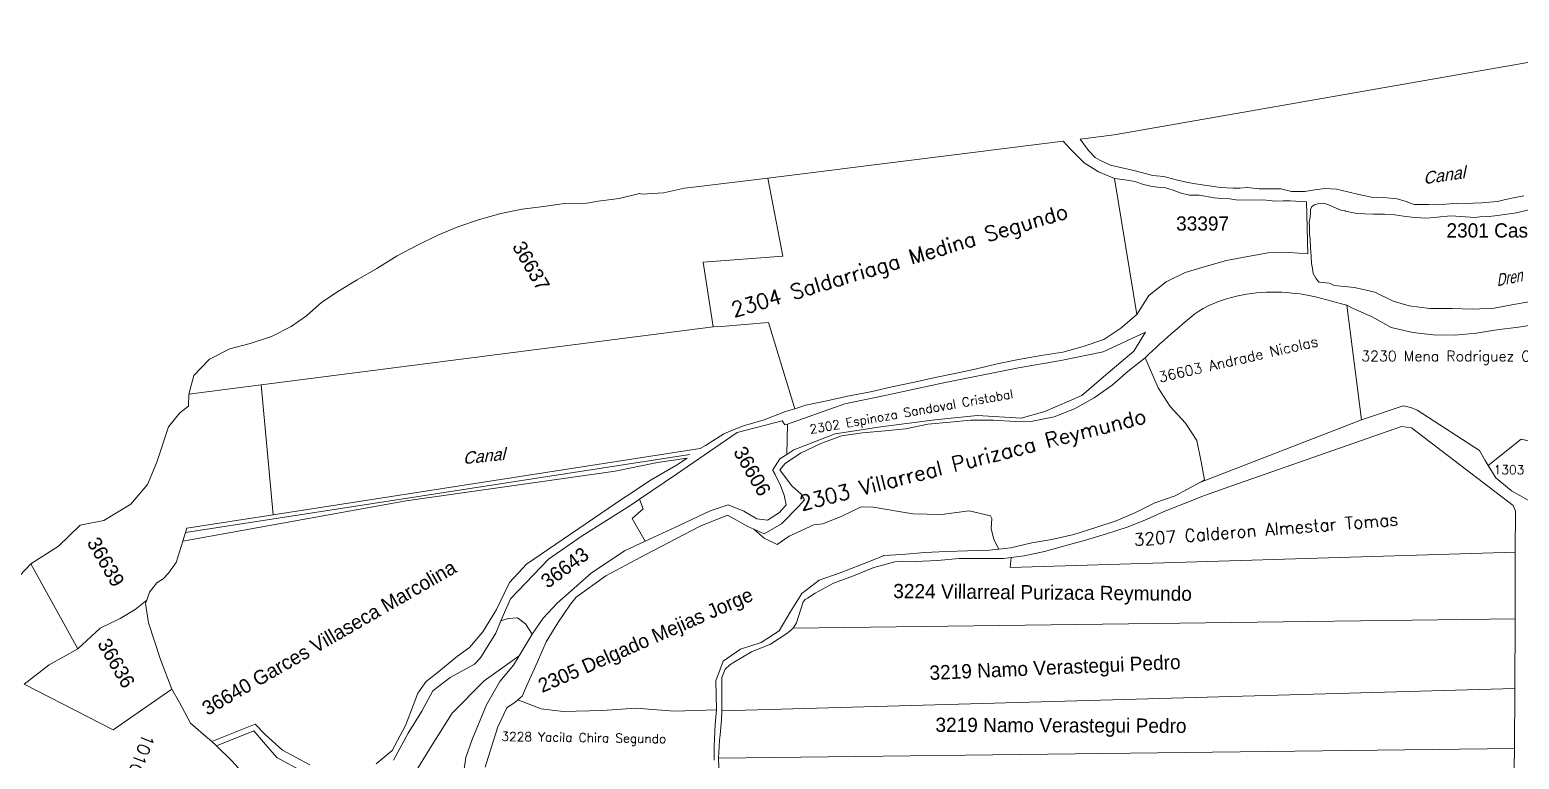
# Model space of a CAD drawing. Header units: metres. Extents: x 278 to 15006, y -2322 to 4522.
# Drawn here: x 10573 to 11308, y -1114 to -754 of the extents above; entities that cross this region are included whole.
import ezdxf

# ---------------------------------------------------------------- set-up
doc = ezdxf.new("R2010")
doc.units = ezdxf.units.M
doc.header["$LTSCALE"] = 25.4
doc.header["$MEASUREMENT"] = 0
for name, color, linetype in [('05', 7, 'Continuous'), ('52', 7, 'Continuous'), ('PARCELAS', 3, 'Continuous'), ('TXTPARCEL', 7, 'Continuous')]:
    doc.layers.add(name, color=color, linetype=linetype)
doc.layers.add('MANZANAS', color=6, linetype='Continuous', lineweight=18)
doc.styles.add('L175', font='simplex', dxfattribs={"height": 4.4})
doc.styles.add('L200', font='simplex', dxfattribs={"height": 5.1})
doc.styles.add('L240', font='simplex', dxfattribs={"height": 6.1})
doc.styles.add('L290', font='simplex', dxfattribs={"height": 7.4})

msp = doc.modelspace()

# ---------------------------------------------------------------- linework, layer by layer
at = {"layer": '05', "color": 0, "linetype": 'Continuous', "lineweight": 13}
msp.add_line((10898.93, -963.89), (10650.15, -1002.38), dxfattribs=at)
at = {"layer": 'MANZANAS', "color": 0, "linetype": 'Continuous', "lineweight": 13}
msp.add_lwpolyline([(10570.62, -1077.26), (10582.93, -1067.74), (10597.15, -1059.77), (10573.95, -1017.89), (10560.49, -1032.13)], dxfattribs=at)
at = {"layer": 'PARCELAS', "color": 0, "linetype": 'Continuous', "lineweight": 13}
for points in [[(11310.29, -836.32), (11306, -837.02), (11301.25, -838.04), (11297.28, -839.09), (11289.38, -839.66), (11285.19, -839.84), (11277.14, -840.25), (11275.52, -840.08), (11271.68, -840.45), (11267.68, -840.77), (11263.35, -840.5), (11256.07, -840.57), (11252.24, -839.12), (11247.68, -837.8), (11241.01, -837.12), (11235.11, -836.85), (11228.88, -835.56), (11223.5, -834.29), (11217.88, -833), (11212.21, -832.7), (11207.13, -833.27), (11202.24, -834.09), (11195.71, -834.14), (11190.33, -832.84), (11185.71, -832.79), (11179.64, -832.74), (11173.8, -832.08), (11173.8, -832.08), (11173.59, -832.18), (11170.23, -832.56), (11166.88, -832.4), (11160.59, -832.19), (11148.29, -830.32), (11144.53, -829.72), (11138.79, -828.32), (11132.6, -826.78), (11127.2, -826.15), (11117.83, -823.75), (11106.42, -821.06), (11101.2, -818.61), (11098.77, -817.38), (11095.53, -813.97), (11091.47, -808.24), (11108.17, -806.16), (11108.17, -806.16), (11404.29, -754.33)], [(11317.64, -887.79), (11306.19, -889.76), (11295.55, -891.72), (11284.88, -892.2), (11274.87, -891.83), (11263.94, -891.88), (11253.69, -890.5), (11245.8, -888.22), (11236.73, -883.86), (11226.74, -881.52), (11216.61, -880.54), (11214.46, -879.42), (11209.34, -878.8), (11208.61, -878.24), (11207.72, -876.91), (11206.39, -874.62), (11205.97, -872.04), (11205.53, -869.63), (11205.29, -866.08), (11204.93, -861.96), (11204.84, -857.78), (11204.56, -855.01), (11204.44, -851.63), (11204.33, -849.34), (11204.83, -846.74), (11205.05, -844.7), (11205.01, -843.01), (11205.64, -841.56), (11206.98, -840.63), (11209.18, -840), (11211.62, -839.91), (11214.67, -841.1), (11220.05, -843.37), (11222.15, -843.72), (11222.24, -843.89), (11222.24, -843.89), (11224.61, -844.29), (11227.81, -844.98), (11231.59, -845.14), (11236.14, -845.38), (11241.45, -845.26), (11246.59, -845.62), (11250.86, -846.23), (11256.23, -847.02), (11262.22, -847.22), (11267.47, -846.74), (11274.17, -846.08), (11286.17, -846.9), (11288.5, -846.68), (11293.16, -846.47), (11297.28, -846), (11306.53, -844.65), (11312.72, -843.12)], [(11318, -899.47), (11307.65, -901.14), (11296.98, -902.43), (11286.67, -903.96), (11276.34, -905.05), (11265.54, -904.91), (11255.48, -903.66), (11244.77, -901.27), (11235.5, -895.98), (11226.08, -891.82), (11222.94, -890.16), (11230.22, -946.86), (11250.66, -939.93), (11254.51, -940.64), (11257.69, -942.01), (11288.36, -961.92), (11291.1, -966.92), (11292.58, -969.34), (11308.95, -956.28)], [(10744.22, -1116.57), (10752.11, -1110.02), (10758.74, -1097.61), (10762.43, -1087.66), (10764.79, -1081.73), (10768.95, -1075.97), (10774.25, -1071.58), (10784.41, -1063.33), (10790.34, -1059.17), (10796.91, -1051.46), (10803.52, -1040.44), (10809.95, -1026.99), (10818.4, -1018.02), (10865.93, -985.53), (10867.69, -984.38), (10879.92, -976.36), (10892.35, -969.21), (10897.6, -965.73), (10883.02, -967.92), (10862.04, -972.14), (10759.07, -986.8), (10648.84, -1006.6), (10645.58, -1017.19), (10641.75, -1022.39), (10639.13, -1025.24), (10636.08, -1027.27), (10632.48, -1031.76), (10631.07, -1035.75), (10630.46, -1037.49), (10631.96, -1046.92), (10637.87, -1065.03), (10643.39, -1079.68), (10647.32, -1086.24), (10652.67, -1096.43), (10658.88, -1101.84), (10663.25, -1105.5), (10663.25, -1105.5), (10684.53, -1096.92), (10689.54, -1102.12), (10698.09, -1109.85), (10711.48, -1116.97)], [(10764.82, -1118.61), (10771.92, -1107.13), (10781.69, -1091.55), (10797.42, -1075.57), (10814.84, -1063.19), (10821.22, -1052.57), (10817.89, -1047.44), (10813.95, -1044.55), (10809.27, -1044.81), (10805.79, -1046.04), (10805.79, -1046.04), (10803.24, -1052.04), (10795.66, -1064.18), (10792.69, -1067.37), (10780.75, -1073.97), (10772.11, -1080.45), (10766.71, -1090.5), (10760.04, -1101.36), (10752.72, -1114.75)], [(10567.06, -1168.73), (10577.21, -1166.94), (10587.29, -1164.61), (10597.58, -1162.86), (10608.14, -1161.97), (10619.19, -1161.52), (10629.9, -1161.49), (10640.34, -1163.21), (10650.5, -1166.25), (10661.14, -1168.92), (10671.31, -1173.67), (10698.29, -1141.33), (10689.13, -1131.51), (10680.64, -1123.35), (10673, -1115.06), (10665.48, -1107.68), (10663.25, -1105.5), (10658.88, -1101.84), (10652.67, -1096.43), (10647.32, -1086.24), (10643.39, -1079.68), (10643.39, -1079.68), (10614.52, -1099.75), (10570.62, -1077.26)], [(10797.98, -1118.24), (10801.07, -1108.17), (10804.26, -1098.26), (10808.62, -1088.96), (10812.84, -1086.07), (10814.11, -1085.01), (10814.11, -1085.01), (10825.65, -1089.4), (10836.47, -1090.66), (10855.84, -1090.24), (10872.27, -1089.08), (10891.23, -1090.5), (10912.08, -1089.83), (10911.39, -1097.07), (10910.98, -1107.8), (10910.87, -1114.78)], [(10708.63, -1120.68), (10695.19, -1113.45), (10688.66, -1105.89), (10683.95, -1100.29), (10665.48, -1107.68), (10673, -1115.06)]]:
    msp.add_lwpolyline(points, dxfattribs=at)
for points in [[(11108.29, -827.76), (11119.38, -894.89), (11111.52, -901.56), (11103.06, -907.11), (11092.86, -910.65), (11082.81, -913.43), (11072.2, -915.02), (11060.98, -916.97), (11050.41, -919.23), (11040.37, -921.65), (11030.37, -923.7), (11019.97, -925.87), (11009.75, -928.16), (10999.4, -930.41), (10988.03, -932.91), (10976.65, -935.18), (10966.47, -937.33), (10956.21, -939.53), (10950.64, -941.28), (10937.7, -898.82), (10914.39, -900.78), (10910.5, -900.98), (10905.43, -869.03), (10944.71, -865.97), (10937.37, -827.49), (11083.09, -809.29), (11086.6, -813.21), (11093.33, -819.91), (11100.51, -824.42), (11108.29, -827.76)], [(10910.5, -900.98), (10905.43, -869.03), (10944.71, -865.97), (10937.37, -827.49), (10901.98, -831.9), (10896.37, -832.51), (10885.89, -834.73), (10875.49, -835.51), (10874.04, -835.19), (10864.01, -837.6), (10853.78, -838.86), (10848.07, -839.96), (10837.05, -840.05), (10826.78, -841.45), (10816.29, -842.87), (10805.71, -844.91), (10795.27, -848.01), (10784.58, -851.49), (10774.57, -855.75), (10764.54, -860.59), (10754.63, -865.81), (10744.56, -872.17), (10734.8, -877.66), (10726.19, -882.95), (10717.47, -888.65), (10709.85, -895.45), (10702.35, -900.68), (10692.56, -905.72), (10682.05, -909.1), (10672.03, -911.74), (10662.02, -916.8), (10654.25, -924.95), (10651.82, -934.19), (10679.84, -930.55), (10687.45, -929.58), (10910.5, -900.98)], [(11108.29, -827.76), (11119.38, -894.89), (11125.24, -885.49), (11133.9, -878.67), (11143.27, -874.1), (11153.65, -870.91), (11163.53, -868.23), (11174.12, -866.19), (11184.19, -864.44), (11194.8, -864.24), (11203.64, -864.91), (11203.06, -839.19), (11195, -838.65), (11191.53, -838.75), (11187.43, -838.84), (11184.74, -838.63), (11181.53, -838.22), (11171.51, -838.35), (11168.19, -838.25), (11165.25, -837.77), (11161.09, -837.63), (11157.54, -837.25), (11150.08, -835.88), (11145.26, -836.01), (11141.29, -834.95), (11137.29, -833.42), (11132.95, -832.17), (11129.51, -831.93), (11126.24, -831.52), (11122.67, -830.65), (11118.92, -829.31), (11115.88, -828.69), (11108.29, -827.76)], [(11150.49, -977.71), (11152.8, -976.47), (11151.16, -967.59), (11148.98, -956.96), (11143.43, -948.5), (11135.87, -940.16), (11129.84, -931.05), (11125.69, -921.21), (11123.47, -916.15), (11125.31, -914.44), (11127.12, -912.73), (11128.94, -911.02), (11130.77, -909.3), (11132.61, -907.61), (11134.46, -905.94), (11136.35, -904.31), (11138.27, -902.69), (11140.17, -901.04), (11142.08, -899.37), (11144.01, -897.71), (11145.96, -896.09), (11147.94, -894.55), (11149.98, -893.12), (11152.08, -891.82), (11154.25, -890.68), (11156.5, -889.66), (11158.81, -888.73), (11161.18, -887.89), (11163.59, -887.13), (11166.03, -886.45), (11168.49, -885.85), (11170.95, -885.32), (11173.43, -884.86), (11175.91, -884.47), (11178.36, -884.15), (11180.84, -883.93), (11183.33, -883.79), (11185.84, -883.75), (11188.35, -883.78), (11190.87, -883.87), (11193.4, -884.04), (11195.91, -884.26), (11198.4, -884.53), (11200.88, -884.83), (11203.33, -885.22), (11205.77, -885.7), (11208.21, -886.26), (11210.64, -886.87), (11213.07, -887.52), (11215.48, -888.19), (11217.9, -888.85), (11220.32, -889.5), (11222.94, -890.16), (11230.22, -946.86), (11150.49, -977.71)], [(10950.64, -941.28), (10937.7, -898.82), (10914.39, -900.78), (10910.5, -900.98), (10687.45, -929.58), (10693.51, -993.64), (10904.07, -960.97), (10906.65, -959.45), (10915.76, -953.64), (10919.97, -951.93), (10925.39, -949.73), (10935.61, -946.86), (10946.05, -942.72), (10950.64, -941.28)], [(10947.01, -948.86), (10946.69, -963.82), (10950.21, -961.54), (10970.62, -953.67), (10993.11, -950.26), (11019.71, -946.79), (11040.84, -944.64), (11062.39, -946.03), (11073.95, -942.64), (11092.24, -934.74), (11104, -924.52), (11117.91, -912.84), (11123.7, -903.5), (11102.71, -913.3), (11081.9, -917.53), (11061.07, -921.14), (11024.78, -928.33), (10993.55, -935.09), (10975.4, -938.94), (10947.01, -948.86)], [(11150.49, -977.71), (11152.8, -976.47), (11151.16, -967.59), (11148.98, -956.96), (11143.43, -948.5), (11135.87, -940.16), (11129.84, -931.05), (11125.69, -921.21), (11123.47, -916.15), (11115.08, -922.81), (11107.19, -929.75), (11098.32, -936.01), (11088.59, -941.35), (11078.52, -945.29), (11067.84, -947.39), (11059.3, -947.57), (11048.6, -947.02), (11037.4, -946.99), (11027.33, -947.93), (11016.37, -948.92), (11005.35, -951.21), (10995.24, -952.29), (10984, -953.21), (10973.79, -954.69), (10963.48, -958.42), (10953.54, -963.2), (10945.96, -968.28), (10943.24, -971.52), (10946.09, -975.16), (10949.26, -979.37), (10953.89, -983.49), (10955.52, -986.32), (10952.76, -989.42), (10944.15, -998.13), (10935.62, -1003.03), (10933.51, -1001.98), (10930.54, -1000.71), (10935.61, -1005.21), (10941.95, -1008.36), (10947.88, -1004.2), (10960.07, -998.66), (10964.46, -998.1), (10973.92, -994.28), (10983.42, -989.75), (10989.33, -989.8), (11008.9, -993.1), (11022.99, -993.53), (11036.64, -991.75), (11047.2, -994.22), (11047.84, -995.41), (11047.52, -1000.38), (11048.88, -1005.75), (11051.3, -1010.57), (11057.29, -1009.95), (11067.54, -1007.52), (11077.52, -1005.83), (11088.31, -1003.33), (11099.13, -999.88), (11109.11, -996.57), (11118.43, -992.72), (11128.18, -987.82), (11138.23, -984.23), (11150.49, -977.71)], [(10573.95, -1017.89), (10587.63, -1009.06), (10598.2, -998.76), (10609.95, -996.53), (10623.32, -988.43), (10631.53, -978.67), (10636.11, -967.66), (10641.77, -950.18), (10647.39, -943.31), (10651.73, -940), (10651.82, -934.19), (10679.84, -930.55), (10687.45, -929.58), (10693.51, -993.64), (10650.81, -1000.26), (10648.84, -1006.6), (10645.58, -1017.19), (10641.75, -1022.39), (10639.13, -1025.24), (10636.08, -1027.27), (10632.48, -1031.76), (10631.07, -1035.75), (10625.43, -1040.41), (10618.01, -1044.81), (10608.07, -1049.64), (10597.15, -1059.77), (10573.95, -1017.89)], [(10946.69, -963.82), (10947.01, -948.86), (10945.79, -949.3), (10944.52, -947.35), (10922.31, -953.1), (10892.4, -973.55), (10874.07, -985.93), (10875.94, -990.62), (10870.55, -995.41), (10876.83, -1006.72), (10894.02, -998.79), (10909.02, -991.61), (10917.81, -988.76), (10925.6, -991.79), (10931.99, -995.65), (10937.15, -996.3), (10943.14, -992.53), (10946.39, -988.68), (10945.39, -984), (10943.67, -979.17), (10941, -973.79), (10939.92, -971.83), (10939.91, -971.51), (10943.27, -966.03), (10946.69, -963.82)], [(11306.02, -1012.13), (11306.11, -991.85), (11304.88, -989.1), (11254.74, -950.78), (11249.87, -950.11), (11162.44, -980.6), (11152.78, -984.06), (11143.15, -987.98), (11133.24, -991.82), (11124.08, -995.93), (11114.53, -999.8), (11104.37, -1002.98), (11094.13, -1006.22), (11083.93, -1008.95), (11073.88, -1011.73), (11063.75, -1013.97), (11057.41, -1014.7), (11056.87, -1019.67), (11306.02, -1012.13)], [(11292.58, -969.34), (11308.95, -956.28), (11349.72, -965.78), (11379.27, -959.19), (11385.93, -977.62), (11376.4, -981.7), (11366.65, -984.2), (11355.53, -985.74), (11343.91, -986.18), (11333.41, -986.56), (11322.52, -987.27), (11312.43, -986.38), (11304.06, -981.85), (11296.34, -975.44), (11292.58, -969.34)], [(10874.07, -985.93), (10875.94, -990.62), (10870.55, -995.41), (10876.83, -1006.72), (10866.63, -1011.43), (10850.19, -1022.44), (10833.5, -1037.24), (10826.66, -1044.64), (10821.22, -1052.57), (10817.89, -1047.44), (10813.95, -1044.55), (10809.27, -1044.81), (10805.79, -1046.04), (10810.46, -1035.06), (10829.27, -1015.49), (10845.87, -1003.97), (10869.75, -988.88), (10874.07, -985.93)], [(10930.54, -1000.71), (10935.61, -1005.21), (10941.95, -1008.36), (10947.88, -1004.2), (10960.07, -998.66), (10964.46, -998.1), (10973.92, -994.28), (10983.42, -989.75), (10989.33, -989.8), (11008.9, -993.1), (11022.99, -993.53), (11036.64, -991.75), (11047.2, -994.22), (11047.84, -995.41), (11047.52, -1000.38), (11048.88, -1005.75), (11051.3, -1010.57), (11046.74, -1011.05), (11035.87, -1011.41), (11025.54, -1011.69), (11014.6, -1012.32), (11003.68, -1013.18), (10994.51, -1013.8), (10994.39, -1013.81), (10983.32, -1018.29), (10973.02, -1022.24), (10962.71, -1025.97), (10954.08, -1032.43), (10948.48, -1041.75), (10942.91, -1050.95), (10934.11, -1056.7), (10923.91, -1060.01), (10915.37, -1065.83), (10911.78, -1075.63), (10912.08, -1089.83), (10891.23, -1090.5), (10872.27, -1089.08), (10855.84, -1090.24), (10836.47, -1090.66), (10825.65, -1089.4), (10814.11, -1085.01), (10816.25, -1083.19), (10819.13, -1076.36), (10823.78, -1066.18), (10828.05, -1056.35), (10833.89, -1047.01), (10840.06, -1037.7), (10842.79, -1034.35), (10857.53, -1023.75), (10877.2, -1013.22), (10904, -999.33), (10917.49, -993.84), (10927.5, -999.4), (10930.54, -1000.71)], [(11057.41, -1014.7), (11056.87, -1019.67), (11306.02, -1012.13), (11305.88, -1045.02), (10949.9, -1049.58), (10951.47, -1046.96), (10954.81, -1036.51), (10955.73, -1035.51), (10957.03, -1034.76), (10960.79, -1032.27), (10969.73, -1027.36), (10979.69, -1023.83), (10989.68, -1019.71), (10999.95, -1016.93), (11003.87, -1016.52), (11010.28, -1016.65), (11021.09, -1016.2), (11031.78, -1015.14), (11042.68, -1015.23), (11053.69, -1015.13), (11057.41, -1014.7)], [(10631.07, -1035.75), (10630.46, -1037.49), (10631.96, -1046.92), (10637.87, -1065.03), (10643.39, -1079.68), (10614.52, -1099.75), (10570.62, -1077.26), (10582.93, -1067.74), (10597.15, -1059.77), (10608.07, -1049.64), (10618.01, -1044.81), (10625.43, -1040.41), (10631.07, -1035.75)], [(11305.88, -1045.02), (11305.74, -1079.31), (10914.66, -1090.43), (10914.78, -1084.28), (10914.72, -1073.94), (10916.36, -1069.76), (10918.44, -1067.76), (10920.39, -1066.53), (10929.3, -1061.18), (10938.67, -1057.41), (10947.22, -1051.82), (10949.9, -1049.58), (11305.88, -1045.02)], [(10757.12, -1190.69), (10764.82, -1118.61), (10771.92, -1107.13), (10781.69, -1091.55), (10797.42, -1075.57), (10814.84, -1063.19), (10812.01, -1067.9), (10805.23, -1075.95), (10798.69, -1087.46), (10791.58, -1104.45), (10788.39, -1113.31), (10787.42, -1120.09), (10788.56, -1127.31), (10787.12, -1134.23), (10782.01, -1140.15), (10775.7, -1146.32), (10770.03, -1158.78), (10766.37, -1171.07), (10760.93, -1189.68), (10757.12, -1190.69)], [(10914.66, -1090.43), (11305.74, -1079.31), (11305.61, -1108.96), (10913.09, -1113.71), (10913.59, -1104.91), (10913.85, -1102.25), (10914.57, -1094.77), (10914.66, -1090.43)], [(10913.09, -1113.71), (11305.61, -1108.96), (11304.39, -1178.57), (10941.86, -1177.24), (10941.83, -1169.25), (10934.91, -1163.09), (10927.88, -1159.85), (10927.47, -1159.49), (10923.72, -1156.29), (10917.61, -1147.46), (10914.84, -1137.41), (10913.55, -1126.73), (10913.09, -1113.71)]]:
    msp.add_lwpolyline(points, close=True, dxfattribs=at)

# ---------------------------------------------------------------- texts
at = {"layer": '52', "color": 0, "lineweight": 13, "oblique": 20}
for height, rotation, p in [(5.954, 8.46287, (11260.86, -830.59)), (5.946, 5.96287, (10787.14, -968.72))]:
    msp.add_text('Canal', height=height, rotation=rotation, dxfattribs=at).set_placement(p)
at = {"layer": '52', "color": 0, "lineweight": 13, "oblique": 20, "width": 0.75}
msp.add_text('Dren', height=5.954, rotation=11.76287, dxfattribs=at).set_placement((11297.08, -880.98))
at = {"layer": 'TXTPARCEL', "color": 0, "lineweight": 13}
for s, height, rotation, style, p in [('2304 Saldarriaga Medina Segundo', 7.4, 16.57783, 'L290', (10920.66, -896.29)), ('36603 Andrade Nicolas', 5.1, 12.93088, 'L200', (11130.74, -928.35)), ('3230 Mena Rodriguez Clementino', 5.1, 359.96287, 'L200', (11230.03, -917.87)), ('2302 Espinoza Sandoval Cristobal', 4.4, 10.00762, 'L175', (10958.43, -953.7)), ('2303 Villarreal Purizaca Reymundo', 7.4, 14.32351, 'L290', (10954.09, -991.73)), ('1303 Atoche Escobar A', 4.4, 359.96287, 'L175', (11295.36, -973.63)), ('3207 Calderon Almestar Tomas', 6.1, 4.46889, 'L240', (11118.11, -1009.02)), ('3228 Yacila Chira Segundo', 4.4, 359.15773, 'L175', (10805.97, -1105.15)), ('1010 Ramirez Castillo Boris', 6.1, 249.20133, 'L240', (10629.43, -1101.06))]:
    msp.add_text(s, height=height, rotation=rotation, dxfattribs=dict(at, style=style)).set_placement(p)
for s, height, rotation, p in [('33397', 7.026, 359.96287, (11138.74, -853.42)), ('2301 Castro Saldarriaga Julio A', 7.0261, 359.96287, (11272.07, -856.83)), ('36637', 7.026, 299.96287, (10811.1, -861.28)), ('36606', 7.026, 299.96287, (10920.15, -962.54)), ('36639', 7.026, 299.96287, (10601.37, -1007.3)), ('36643', 7.026, 36.46287, (10828.82, -1030.26)), ('36640 Garces Villaseca Marcolina', 7.0261, 29.96287, (10661.01, -1092.89)), ('3224 Villarreal Purizaca Reymundo', 7.0261, 359.46287, (10999.22, -1034.74)), ('2305 Delgado Mejias Jorge', 7.0261, 23.68415, (10826.07, -1081.6)), ('36636', 7.026, 299.96287, (10606.53, -1057.27)), ('3219 Namo Verastegui Pedro', 7.0336, 2.51706, (11017.26, -1075.14)), ('3219 Namo Verastegui Pedro', 7.0261, 359.76287, (11020.05, -1100.75))]:
    msp.add_text(s, height=height, rotation=rotation, dxfattribs=at).set_placement(p)

doc.saveas('drawing.dxf')
